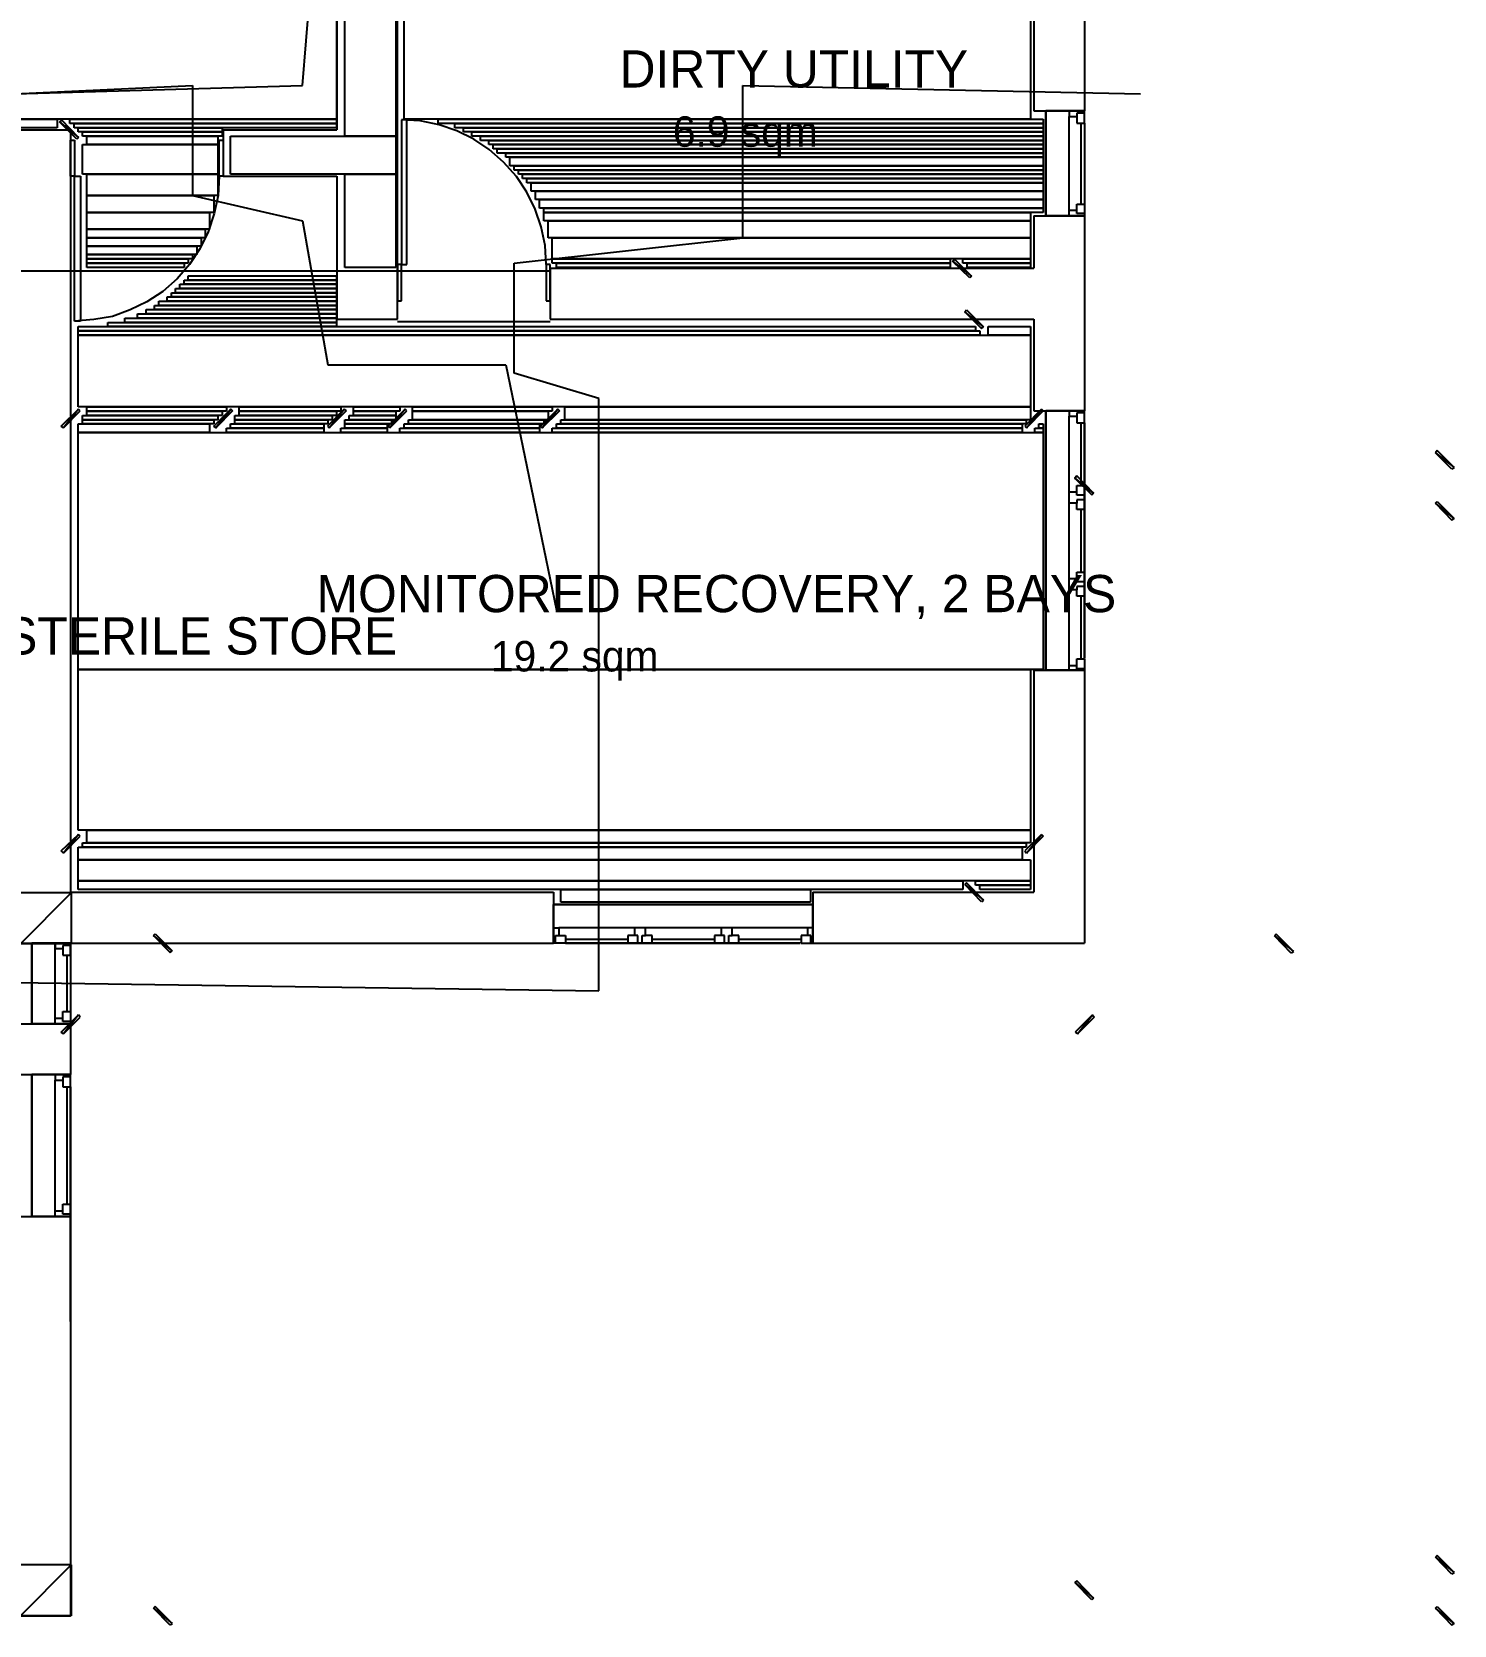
# Model space of a CAD drawing. Header units: millimetres. Extents: x -1419 to 55175, y -17366 to 3110.
# Drawn here: x 18476 to 26878, y -16372 to -6959 of the extents above; entities that cross this region are included whole.
import ezdxf

# ---------------------------------------------------------------- set-up
doc = ezdxf.new("R2010")
doc.units = ezdxf.units.MM
for name, color, linetype in [('COLUMN', 7, 'CONTINUOUS'), ('DOOR-EXISTING', 8, 'CONTINUOUS'), ('FLOW-PATIENT', 5, 'CONTINUOUS'), ('FLOW-WASTE', 1, 'CONTINUOUS'), ('OPENING-CASED', 4, 'CONTINUOUS'), ('ROOM-AREA', 8, 'CONTINUOUS'), ('ROOM-TEXT', 7, 'CONTINUOUS'), ('WALL-EXISTING', 7, 'CONTINUOUS'), ('ZONE-COMMON', 8, 'CONTINUOUS'), ('ZONE-THEATRE', 1, 'CONTINUOUS')]:
    doc.layers.add(name, color=color, linetype=linetype)

msp = doc.modelspace()

# ---------------------------------------------------------------- linework, layer by layer
at = {"layer": 'COLUMN'}
for p, q in [((18652.6, -7481.3), (18639.5, -7491)), ((18639.5, -7491), (18750.5, -7582.4)), ((18639.5, -7491), (18750.5, -7582.4)), ((18740.7, -7592.2), (18639.5, -7491)), ((18750.5, -7582.4), (18652.6, -7481.3)), ((18750.5, -7582.4), (18740.7, -7592.2)), ((23928.3, -8303.4), (23915.2, -8313.2)), ((23915.2, -8313.2), (24026.2, -8401.3)), ((23915.2, -8313.2), (24026.2, -8401.3)), ((24016.4, -8411.1), (23915.2, -8313.2)), ((24026.2, -8401.3), (23928.3, -8303.4)), ((24026.2, -8401.3), (24016.4, -8411.1)), ((23987, -8613.4), (23996.8, -8600.3)), ((24097.9, -8701.5), (23987, -8613.4)), ((23987, -8613.4), (24084.9, -8711.3)), ((24097.9, -8701.5), (23987, -8613.4)), ((23996.8, -8600.3), (24097.9, -8701.5)), ((24084.9, -8711.3), (24097.9, -8701.5)), ((18649.3, -9288.8), (18750.5, -9187.6)), ((18750.5, -9187.6), (18662.4, -9298.6)), ((18750.5, -9187.6), (18662.4, -9298.6)), ((18662.4, -9298.6), (18760.2, -9197.4)), ((18760.2, -9197.4), (18750.5, -9187.6)), ((19549.8, -9288.8), (19650.9, -9187.6)), ((19650.9, -9187.6), (19549.8, -9288.8)), ((19650.9, -9187.6), (19562.9, -9298.6)), ((19650.9, -9187.6), (19562.9, -9298.6)), ((19562.9, -9298.6), (19650.9, -9187.6)), ((19562.9, -9298.6), (19650.9, -9187.6)), ((19562.9, -9298.6), (19660.7, -9197.4)), ((19660.7, -9197.4), (19562.9, -9298.6)), ((19660.7, -9197.4), (19650.9, -9187.6)), ((19650.9, -9187.6), (19660.7, -9197.4)), ((20319.8, -9187.6), (20221.9, -9288.8)), ((20319.8, -9187.6), (20221.9, -9288.8)), ((20231.7, -9298.6), (20319.8, -9187.6)), ((20231.7, -9298.6), (20319.8, -9187.6)), ((20231.7, -9298.6), (20319.8, -9187.6)), ((20231.7, -9298.6), (20319.8, -9187.6)), ((20332.8, -9197.4), (20231.7, -9298.6)), ((20332.8, -9197.4), (20231.7, -9298.6)), ((20319.8, -9187.6), (20332.8, -9197.4)), ((20319.8, -9187.6), (20332.8, -9197.4)), ((20580.8, -9288.8), (20681.9, -9187.6)), ((20580.8, -9288.8), (20681.9, -9187.6)), ((20681.9, -9187.6), (20590.6, -9298.6)), ((20681.9, -9187.6), (20590.6, -9298.6)), ((20681.9, -9187.6), (20590.6, -9298.6)), ((20681.9, -9187.6), (20590.6, -9298.6)), ((20590.6, -9298.6), (20691.7, -9197.4)), ((20590.6, -9298.6), (20691.7, -9197.4)), ((20691.7, -9197.4), (20681.9, -9187.6)), ((20691.7, -9197.4), (20681.9, -9187.6)), ((21481.3, -9288.8), (21582.4, -9187.6)), ((21582.4, -9187.6), (21481.3, -9288.8)), ((21582.4, -9187.6), (21491.1, -9298.6)), ((21582.4, -9187.6), (21491.1, -9298.6)), ((21491.1, -9298.6), (21582.4, -9187.6)), ((21491.1, -9298.6), (21582.4, -9187.6)), ((21491.1, -9298.6), (21592.2, -9197.4)), ((21592.2, -9197.4), (21491.1, -9298.6)), ((21592.2, -9197.4), (21582.4, -9187.6)), ((21582.4, -9187.6), (21592.2, -9197.4)), ((24440.5, -9187.6), (24342.6, -9288.8)), ((24352.4, -9298.6), (24440.5, -9187.6)), ((24352.4, -9298.6), (24440.5, -9187.6)), ((24450.3, -9197.4), (24352.4, -9298.6)), ((24440.5, -9187.6), (24450.3, -9197.4)), ((18662.4, -9298.6), (18649.3, -9288.8)), ((19562.9, -9298.6), (19549.8, -9288.8)), ((19549.8, -9288.8), (19562.9, -9298.6)), ((20221.9, -9288.8), (20231.7, -9298.6)), ((20221.9, -9288.8), (20231.7, -9298.6)), ((20590.6, -9298.6), (20580.8, -9288.8)), ((20590.6, -9298.6), (20580.8, -9288.8)), ((21491.1, -9298.6), (21481.3, -9288.8)), ((21481.3, -9288.8), (21491.1, -9298.6)), ((24342.6, -9288.8), (24352.4, -9298.6)), ((26776.6, -9432.3), (26766.8, -9445.4)), ((26776.6, -9432.3), (26766.8, -9445.4)), ((26766.8, -9445.4), (26877.7, -9533.5)), ((26766.8, -9445.4), (26877.7, -9533.5)), ((26864.7, -9543.3), (26766.8, -9445.4)), ((26766.8, -9445.4), (26877.7, -9533.5)), ((26766.8, -9445.4), (26877.7, -9533.5)), ((26864.7, -9543.3), (26766.8, -9445.4)), ((26877.7, -9533.5), (26776.6, -9432.3)), ((26877.7, -9533.5), (26776.6, -9432.3)), ((24636.3, -9595.5), (24649.3, -9582.4)), ((24649.3, -9582.4), (24636.3, -9595.5)), ((24747.2, -9683.5), (24636.3, -9595.5)), ((24636.3, -9595.5), (24737.4, -9693.3)), ((24747.2, -9683.5), (24636.3, -9595.5)), ((24636.3, -9595.5), (24747.2, -9683.5)), ((24636.3, -9595.5), (24747.2, -9683.5)), ((24737.4, -9693.3), (24636.3, -9595.5)), ((24649.3, -9582.4), (24747.2, -9683.5)), ((24747.2, -9683.5), (24649.3, -9582.4)), ((26877.7, -9533.5), (26864.7, -9543.3)), ((26877.7, -9533.5), (26864.7, -9543.3)), ((24737.4, -9693.3), (24747.2, -9683.5)), ((24747.2, -9683.5), (24737.4, -9693.3)), ((26766.8, -9742.3), (26776.6, -9732.5)), ((26766.8, -9742.3), (26776.6, -9732.5)), ((26877.7, -9833.6), (26766.8, -9742.3)), ((26766.8, -9742.3), (26864.7, -9843.4)), ((26877.7, -9833.6), (26766.8, -9742.3)), ((26877.7, -9833.6), (26766.8, -9742.3)), ((26766.8, -9742.3), (26864.7, -9843.4)), ((26877.7, -9833.6), (26766.8, -9742.3)), ((26776.6, -9732.5), (26877.7, -9833.6)), ((26776.6, -9732.5), (26877.7, -9833.6)), ((26864.7, -9843.4), (26877.7, -9833.6)), ((26864.7, -9843.4), (26877.7, -9833.6)), ((18649.3, -11797.7), (18750.5, -11699.9)), ((18750.5, -11699.9), (18662.4, -11810.8)), ((18750.5, -11699.9), (18662.4, -11810.8)), ((18662.4, -11810.8), (18760.2, -11709.7)), ((18760.2, -11709.7), (18750.5, -11699.9)), ((24440.5, -11699.9), (24342.6, -11797.7)), ((24352.4, -11810.8), (24440.5, -11699.9)), ((24352.4, -11810.8), (24440.5, -11699.9)), ((24450.3, -11709.7), (24352.4, -11810.8)), ((24440.5, -11699.9), (24450.3, -11709.7)), ((18662.4, -11810.8), (18649.3, -11797.7)), ((24342.6, -11797.7), (24352.4, -11810.8)), ((18407.9, -12345.9), (18708, -12045.7)), ((18708, -12045.7), (18407.9, -12045.7)), ((18407.9, -12345.9), (18708, -12045.7)), ((18708, -12045.7), (18708, -12345.9)), ((23996.8, -11987), (23987, -11996.8)), ((23987, -11996.8), (24097.9, -12088.1)), ((23987, -11996.8), (24097.9, -12088.1)), ((24084.9, -12097.9), (23987, -11996.8)), ((24097.9, -12088.1), (23996.8, -11987)), ((24097.9, -12088.1), (24084.9, -12097.9)), ((19194.2, -12296.9), (19204, -12287.1)), ((19305.1, -12388.3), (19194.2, -12296.9)), ((19194.2, -12296.9), (19292.1, -12398.1)), ((19305.1, -12388.3), (19194.2, -12296.9)), ((19204, -12287.1), (19305.1, -12388.3)), ((25827.1, -12290.4), (25817.4, -12300.2)), ((25817.4, -12300.2), (25928.3, -12391.5)), ((25817.4, -12300.2), (25928.3, -12391.5)), ((25915.2, -12401.3), (25817.4, -12300.2)), ((25928.3, -12391.5), (25827.1, -12290.4)), ((18708, -12345.9), (18407.9, -12345.9)), ((19292.1, -12398.1), (19305.1, -12388.3)), ((25928.3, -12391.5), (25915.2, -12401.3)), ((18649.3, -12867.9), (18750.5, -12766.7)), ((18750.5, -12766.7), (18662.4, -12877.7)), ((18750.5, -12766.7), (18662.4, -12877.7)), ((18662.4, -12877.7), (18760.2, -12779.8)), ((18760.2, -12779.8), (18750.5, -12766.7)), ((24740.7, -12766.7), (24639.5, -12867.9)), ((24652.6, -12877.7), (24740.7, -12766.7)), ((24652.6, -12877.7), (24740.7, -12766.7)), ((24750.5, -12779.8), (24652.6, -12877.7)), ((24740.7, -12766.7), (24750.5, -12779.8)), ((18662.4, -12877.7), (18649.3, -12867.9)), ((24639.5, -12867.9), (24652.6, -12877.7)), ((26776.6, -15960.9), (26766.8, -15970.7)), ((26776.6, -15960.9), (26766.8, -15970.7)), ((26766.8, -15970.7), (26877.7, -16062)), ((26766.8, -15970.7), (26877.7, -16062)), ((26864.7, -16071.8), (26766.8, -15970.7)), ((26766.8, -15970.7), (26877.7, -16062)), ((26766.8, -15970.7), (26877.7, -16062)), ((26864.7, -16071.8), (26766.8, -15970.7)), ((26877.7, -16062), (26776.6, -15960.9)), ((26877.7, -16062), (26776.6, -15960.9)), ((18407.9, -16316.5), (18708, -16016.3)), ((18708, -16016.3), (18407.9, -16016.3)), ((18407.9, -16316.5), (18708, -16016.3)), ((18708, -16016.3), (18708, -16316.5)), ((26877.7, -16062), (26864.7, -16071.8)), ((26877.7, -16062), (26864.7, -16071.8)), ((24649.3, -16111), (24636.3, -16120.8)), ((24636.3, -16120.8), (24747.2, -16212.1)), ((24636.3, -16120.8), (24747.2, -16212.1)), ((24737.4, -16221.9), (24636.3, -16120.8)), ((24747.2, -16212.1), (24649.3, -16111)), ((19204, -16261), (19194.2, -16270.8)), ((19194.2, -16270.8), (19305.1, -16362.2)), ((19194.2, -16270.8), (19305.1, -16362.2)), ((19292.1, -16372), (19194.2, -16270.8)), ((19305.1, -16362.2), (19204, -16261)), ((24747.2, -16212.1), (24737.4, -16221.9)), ((26766.8, -16270.8), (26776.6, -16261)), ((26877.7, -16362.2), (26766.8, -16270.8)), ((26766.8, -16270.8), (26864.7, -16372)), ((26877.7, -16362.2), (26766.8, -16270.8)), ((26776.6, -16261), (26877.7, -16362.2)), ((18708, -16316.5), (18407.9, -16316.5)), ((19305.1, -16362.2), (19292.1, -16372)), ((26864.7, -16372), (26877.7, -16362.2))]:
    msp.add_line(p, q, dxfattribs=at)
at = {"layer": 'DOOR-EXISTING'}
for p, q in [((24466.6, -8052.2), (24466.6, -7425.8)), ((24466.6, -7425.8), (24466.6, -8052.2)), ((24695, -7425.8), (24466.6, -7425.8)), ((24603.6, -7425.8), (24603.6, -7458.4)), ((24695, -7497.6), (24695, -7425.8)), ((20691.7, -7478), (20659.1, -7478)), ((20659.1, -7478), (20659.1, -8332.8)), ((20770, -7484.5), (20659.1, -7478)), ((20691.7, -8332.8), (20691.7, -7478)), ((20881, -7507.4), (20770, -7484.5)), ((20985.4, -7543.2), (20881, -7507.4)), ((24603.6, -8013.1), (24603.6, -7458.4)), ((24603.6, -7458.4), (24649.3, -7458.4)), ((24603.6, -8045.7), (24603.6, -7458.4)), ((24695, -7438.8), (24649.3, -7438.8)), ((24649.3, -7438.8), (24649.3, -7458.4)), ((24649.3, -7458.4), (24649.3, -7497.6)), ((24649.3, -7497.6), (24695, -7497.6)), ((24672.2, -7497.6), (24672.2, -7977.2)), ((24672.2, -7497.6), (24672.2, -7977.2)), ((24695, -7497.6), (24695, -7902.1)), ((24695, -7497.6), (24695, -7980.4)), ((18704.8, -7810.8), (18704.8, -7598.7)), ((18704.8, -7598.7), (18727.6, -7598.7)), ((18727.6, -7598.7), (18727.6, -7810.8)), ((19582.4, -7810.8), (19582.4, -7598.7)), ((19582.4, -7598.7), (19605.3, -7598.7)), ((19605.3, -7598.7), (19605.3, -7810.8)), ((21086.5, -7592.2), (20985.4, -7543.2)), ((21177.9, -7654.2), (21086.5, -7592.2)), ((21262.7, -7729.2), (21177.9, -7654.2)), ((18727.6, -7810.8), (18704.8, -7810.8)), ((18727.6, -8668.9), (18727.6, -7810.8)), ((18727.6, -7810.8), (18763.5, -7810.8)), ((18763.5, -7810.8), (18763.5, -8668.9)), ((19582.4, -7810.8), (19575.9, -7925)), ((19605.3, -7810.8), (19582.4, -7810.8)), ((21337.7, -7814), (21262.7, -7729.2)), ((21399.7, -7905.4), (21337.7, -7814)), ((21448.7, -8006.5), (21399.7, -7905.4)), ((19575.9, -7925), (19553.1, -8032.6)), ((24649.3, -8013.1), (24649.3, -7977.2)), ((24649.3, -7977.2), (24695, -7977.2)), ((24695, -7977.2), (24695, -8045.7)), ((19553.1, -8032.6), (19517.2, -8140.3)), ((21484.6, -8110.9), (21448.7, -8006.5)), ((24695, -8045.7), (24466.6, -8045.7)), ((24603.6, -8045.7), (24603.6, -8013.1)), ((24603.6, -8013.1), (24649.3, -8013.1)), ((24649.3, -8032.6), (24649.3, -8013.1)), ((24695, -8032.6), (24649.3, -8032.6)), ((19517.2, -8140.3), (19468.2, -8241.5)), ((21507.4, -8221.9), (21484.6, -8110.9)), ((19468.2, -8241.5), (19406.2, -8332.8)), ((21513.9, -8332.8), (21507.4, -8221.9)), ((19406.2, -8332.8), (19334.5, -8417.6)), ((20659.1, -8332.8), (20636.3, -8332.8)), ((20636.3, -8332.8), (20636.3, -8548.1)), ((20659.1, -8548.1), (20659.1, -8332.8)), ((20659.1, -8332.8), (20691.7, -8332.8)), ((21536.8, -8332.8), (21513.9, -8332.8)), ((21513.9, -8332.8), (21513.9, -8548.1)), ((21536.8, -8548.1), (21536.8, -8332.8)), ((19334.5, -8417.6), (19249.6, -8492.7)), ((19155, -8554.7), (19057.1, -8600.3)), ((19249.6, -8492.7), (19155, -8554.7)), ((20636.3, -8548.1), (20659.1, -8548.1)), ((21513.9, -8548.1), (21536.8, -8548.1)), ((18841.8, -8659.1), (18727.6, -8668.9)), ((18952.7, -8639.5), (18841.8, -8659.1)), ((19057.1, -8600.3), (18952.7, -8639.5)), ((18763.5, -8668.9), (18727.6, -8668.9)), ((24466.6, -10042.4), (24466.6, -9197.4)), ((24466.6, -9197.4), (24466.6, -10730.9)), ((24695, -9197.4), (24466.6, -9197.4)), ((24603.6, -9197.4), (24603.6, -9230)), ((24695, -9210.5), (24649.3, -9210.5)), ((24649.3, -9210.5), (24649.3, -9230)), ((24695, -9269.2), (24695, -9197.4)), ((24603.6, -9230), (24649.3, -9230)), ((24603.6, -10137.1), (24603.6, -9230)), ((24649.3, -9230), (24649.3, -9269.2)), ((24649.3, -9269.2), (24695, -9269.2)), ((24672.2, -9269.2), (24672.2, -9637.9)), ((24695, -9269.2), (24695, -10042.4)), ((24695, -10659.1), (24695, -9269.2)), ((24695, -9497.6), (24695, -9970.7)), ((24603.6, -9709.6), (24603.6, -9677)), ((24603.6, -9677), (24649.3, -9677)), ((24649.3, -9677), (24649.3, -9637.9)), ((24649.3, -9637.9), (24695, -9637.9)), ((24649.3, -9696.6), (24649.3, -9677)), ((24695, -9637.9), (24695, -9709.6)), ((24603.6, -9742.3), (24603.6, -9709.6)), ((24649.3, -9742.3), (24603.6, -9742.3)), ((24695, -9696.6), (24649.3, -9696.6)), ((24695, -9722.7), (24649.3, -9722.7)), ((24649.3, -9722.7), (24649.3, -9742.3)), ((24649.3, -9781.4), (24649.3, -9742.3)), ((24695, -9781.4), (24649.3, -9781.4)), ((24672.2, -9781.4), (24672.2, -10150.1)), ((24695, -9709.6), (24695, -9781.4)), ((24466.6, -10730.9), (24466.6, -10042.4)), ((24695, -10042.4), (24695, -10659.1)), ((24603.6, -10701.5), (24603.6, -10075.1)), ((24649.3, -10189.3), (24649.3, -10150.1)), ((24649.3, -10150.1), (24695, -10150.1)), ((24695, -10114.2), (24695, -10587.3)), ((24695, -10150.1), (24695, -10221.9)), ((24603.6, -10221.9), (24603.6, -10189.3)), ((24603.6, -10189.3), (24649.3, -10189.3)), ((24603.6, -10254.5), (24603.6, -10221.9)), ((24649.3, -10254.5), (24603.6, -10254.5)), ((24649.3, -10208.8), (24649.3, -10189.3)), ((24695, -10208.8), (24649.3, -10208.8)), ((24695, -10234.9), (24649.3, -10234.9)), ((24649.3, -10234.9), (24649.3, -10254.5)), ((24649.3, -10293.7), (24649.3, -10254.5)), ((24695, -10221.9), (24695, -10293.7)), ((24695, -10293.7), (24649.3, -10293.7)), ((24672.2, -10293.7), (24672.2, -10662.3)), ((24695, -10730.9), (24466.6, -10730.9)), ((24603.6, -10730.9), (24603.6, -10701.5)), ((24603.6, -10701.5), (24649.3, -10701.5)), ((24649.3, -10701.5), (24649.3, -10662.3)), ((24649.3, -10662.3), (24695, -10662.3)), ((24649.3, -10721.1), (24649.3, -10701.5)), ((24695, -10721.1), (24649.3, -10721.1)), ((24695, -10662.3), (24695, -10730.9)), ((22401.4, -12114.2), (21556.3, -12114.2)), ((21556.3, -12114.2), (23089.8, -12114.2)), ((21556.3, -12342.6), (21556.3, -12114.2)), ((23089.8, -12114.2), (22401.4, -12114.2)), ((23089.8, -12342.6), (23089.8, -12114.2)), ((21556.3, -12251.3), (21589, -12251.3)), ((21569.4, -12342.6), (21569.4, -12296.9)), ((21569.4, -12296.9), (21589, -12296.9)), ((21589, -12251.3), (21589, -12296.9)), ((22496, -12251.3), (21589, -12251.3)), ((21589, -12296.9), (21628.1, -12296.9)), ((21628.1, -12296.9), (21628.1, -12342.6)), ((21628.1, -12319.8), (21996.8, -12319.8)), ((22035.9, -12296.9), (21996.8, -12296.9)), ((21996.8, -12296.9), (21996.8, -12342.6)), ((22068.6, -12251.3), (22035.9, -12251.3)), ((22035.9, -12251.3), (22035.9, -12296.9)), ((22055.5, -12296.9), (22035.9, -12296.9)), ((22055.5, -12342.6), (22055.5, -12296.9)), ((22101.2, -12251.3), (22068.6, -12251.3)), ((22081.6, -12342.6), (22081.6, -12296.9)), ((22081.6, -12296.9), (22101.2, -12296.9)), ((22101.2, -12296.9), (22101.2, -12251.3)), ((22140.3, -12296.9), (22101.2, -12296.9)), ((22140.3, -12342.6), (22140.3, -12296.9)), ((22140.3, -12319.8), (22509, -12319.8)), ((23057.1, -12251.3), (22434, -12251.3)), ((22548.2, -12296.9), (22509, -12296.9)), ((22509, -12296.9), (22509, -12342.6)), ((22580.8, -12251.3), (22548.2, -12251.3)), ((22548.2, -12251.3), (22548.2, -12296.9)), ((22567.8, -12296.9), (22548.2, -12296.9)), ((22567.8, -12342.6), (22567.8, -12296.9)), ((22613.4, -12251.3), (22580.8, -12251.3)), ((22593.9, -12342.6), (22593.9, -12296.9)), ((22593.9, -12296.9), (22613.4, -12296.9)), ((22613.4, -12296.9), (22613.4, -12251.3)), ((22652.6, -12296.9), (22613.4, -12296.9)), ((22652.6, -12342.6), (22652.6, -12296.9)), ((22652.6, -12319.8), (23021.3, -12319.8)), ((23057.1, -12296.9), (23021.3, -12296.9)), ((23021.3, -12296.9), (23021.3, -12342.6)), ((23089.8, -12251.3), (23057.1, -12251.3)), ((23057.1, -12251.3), (23057.1, -12296.9)), ((23076.7, -12296.9), (23057.1, -12296.9)), ((23076.7, -12342.6), (23076.7, -12296.9)), ((18476.4, -12822.2), (18476.4, -12342.6)), ((18476.4, -12342.6), (18476.4, -12822.2)), ((18704.8, -12342.6), (18476.4, -12342.6)), ((18613.4, -12786.3), (18613.4, -12342.6)), ((18613.4, -12342.6), (18613.4, -12375.2)), ((18613.4, -12819), (18613.4, -12342.6)), ((18613.4, -12375.2), (18659.1, -12375.2)), ((18704.8, -12355.7), (18659.1, -12355.7)), ((18659.1, -12355.7), (18659.1, -12375.2)), ((18659.1, -12375.2), (18659.1, -12414.4)), ((18659.1, -12414.4), (18704.8, -12414.4)), ((18681.9, -12414.4), (18681.9, -12747.2)), ((18681.9, -12414.4), (18681.9, -12747.2)), ((18704.8, -12342.6), (18704.8, -12672.1)), ((18704.8, -12414.4), (18704.8, -12342.6)), ((18704.8, -12342.6), (18704.8, -12750.4)), ((21628.1, -12342.6), (21556.3, -12342.6)), ((21628.1, -12342.6), (22401.4, -12342.6)), ((23014.7, -12342.6), (21628.1, -12342.6)), ((21856.5, -12342.6), (22329.6, -12342.6)), ((21996.8, -12342.6), (22068.6, -12342.6)), ((22068.6, -12342.6), (22140.3, -12342.6)), ((22401.4, -12342.6), (23014.7, -12342.6)), ((22473.1, -12342.6), (22946.2, -12342.6)), ((22509, -12342.6), (22580.8, -12342.6)), ((22580.8, -12342.6), (22652.6, -12342.6)), ((23021.3, -12342.6), (23089.8, -12342.6)), ((18613.4, -12819), (18613.4, -12786.3)), ((18613.4, -12786.3), (18659.1, -12786.3)), ((18659.1, -12786.3), (18659.1, -12747.2)), ((18659.1, -12747.2), (18704.8, -12747.2)), ((18659.1, -12805.9), (18659.1, -12786.3)), ((18704.8, -12747.2), (18704.8, -12819)), ((18704.8, -12819), (18476.4, -12819)), ((18704.8, -12805.9), (18659.1, -12805.9)), ((18476.4, -13960.9), (18476.4, -13119.1)), ((18476.4, -13119.1), (18476.4, -13960.9)), ((18704.8, -13119.1), (18476.4, -13119.1)), ((18613.4, -13119.1), (18613.4, -13151.7)), ((18613.4, -13151.7), (18659.1, -13151.7)), ((18613.4, -13957.6), (18613.4, -13151.7)), ((18704.8, -13132.2), (18659.1, -13132.2)), ((18659.1, -13132.2), (18659.1, -13151.7)), ((18659.1, -13151.7), (18659.1, -13190.9)), ((18704.8, -13190.9), (18704.8, -13119.1)), ((18659.1, -13190.9), (18704.8, -13190.9)), ((18681.9, -13190.9), (18681.9, -13556.3)), ((18704.8, -13190.9), (18704.8, -13960.9)), ((18704.8, -14577.5), (18704.8, -13190.9)), ((18613.4, -13925), (18613.4, -13298.6)), ((18704.8, -13337.7), (18704.8, -13810.8)), ((18704.8, -13419.3), (18704.8, -13889.1)), ((18681.9, -13517.2), (18681.9, -13885.8)), ((18613.4, -13957.6), (18613.4, -13925)), ((18613.4, -13925), (18659.1, -13925)), ((18659.1, -13925), (18659.1, -13885.8)), ((18659.1, -13885.8), (18704.8, -13885.8)), ((18659.1, -13944.6), (18659.1, -13925)), ((18704.8, -13885.8), (18704.8, -13957.6)), ((18704.8, -13957.6), (18476.4, -13957.6)), ((18704.8, -13944.6), (18659.1, -13944.6)), ((18704.8, -13960.9), (18704.8, -14577.5))]:
    msp.add_line(p, q, dxfattribs=at)
at = {"layer": 'FLOW-PATIENT'}
for p, q in [((20075, -7275), (20225, -5425)), ((18375, -7325), (20075, -7275)), ((18375, -7325), (19425, -7275)), ((19425, -7275), (19425, -7925)), ((19425, -7925), (20075, -8075)), ((20075, -8075), (20225, -8925)), ((20225, -8925), (21275, -8925)), ((21275, -8925), (21575, -10375))]:
    msp.add_line(p, q, dxfattribs=at)
at = {"layer": 'FLOW-WASTE'}
for p, q in [((22675, -8175), (22675, -7275)), ((22675, -7275), (25025, -7325)), ((21325, -8325), (22675, -8175)), ((21325, -8975), (21325, -8325)), ((21825, -9125), (21325, -8975)), ((21825, -12625), (21825, -9125)), ((18375, -12575), (21825, -12625))]:
    msp.add_line(p, q, dxfattribs=at)
at = {"layer": 'OPENING-CASED'}
for p, q in [((18404.6, -8370), (21536.8, -8370)), ((20636.3, -8670), (21536.8, -8670))]:
    msp.add_line(p, q, dxfattribs=at)
at = {"layer": 'WALL-EXISTING'}
for p, q in [((24695, -4613.4), (24695, -7425.8)), ((20277.4, -5624.8), (20277.4, -7536.7)), ((20636.3, -8655.8), (20636.3, -6277.3)), ((24394.8, -6277.3), (24394.8, -7425.8)), ((24394.8, -7425.8), (24695, -7425.8)), ((18404.6, -7536.7), (18704.8, -7536.7)), ((18704.8, -7536.7), (18704.8, -12042.4)), ((19605.3, -7536.7), (20277.4, -7536.7)), ((19605.3, -7536.7), (19605.3, -7810.8)), ((19605.3, -7810.8), (20277.4, -7810.8)), ((20277.4, -7810.8), (20277.4, -8326.3)), ((20277.4, -7810.8), (20277.4, -8655.8)), ((24394.8, -8045.7), (24695, -8045.7)), ((24394.8, -8045.7), (24394.8, -8355.6)), ((24695, -8045.7), (24695, -9197.4)), ((21536.8, -8355.6), (24394.8, -8355.6)), ((21536.8, -8355.6), (21536.8, -8655.8)), ((20277.4, -8655.8), (20636.3, -8655.8)), ((21536.8, -8655.8), (24394.8, -8655.8)), ((24394.8, -8655.8), (24394.8, -9197.4)), ((24394.8, -9197.4), (24695, -9197.4)), ((24394.8, -10730.9), (24695, -10730.9)), ((24394.8, -10730.9), (24394.8, -12042.4)), ((24695, -10730.9), (24695, -12342.6)), ((18704.8, -12042.4), (21556.3, -12042.4)), ((21556.3, -12042.4), (21556.3, -12342.6)), ((23089.8, -12042.4), (24394.8, -12042.4)), ((23089.8, -12042.4), (23089.8, -12342.6)), ((18404.6, -12342.6), (21556.3, -12342.6)), ((23089.8, -12342.6), (24695, -12342.6)), ((17004.9, -12819), (18704.8, -12819)), ((18704.8, -12819), (18704.8, -13119.1)), ((16704.8, -13119.1), (18704.8, -13119.1)), ((18404.6, -13957.6), (18704.8, -13957.6)), ((18704.8, -13957.6), (18704.8, -16316.5)), ((15703.1, -16316.5), (18704.8, -16316.5))]:
    msp.add_line(p, q, dxfattribs=at)
at = {"layer": 'ZONE-COMMON'}
for p, q in [((20275, -6525), (20275, -7475)), ((20325, -7575), (20325, -6725)), ((20625, -6725), (20625, -7575)), ((20275, -7475), (9425, -7475)), ((9425, -7475), (18625, -7475)), ((18625, -7525), (9425, -7525)), ((18625, -7475), (18625, -7525)), ((18700, -7475), (20275, -7475)), ((18700, -7500), (18700, -7475)), ((20275, -7500), (18700, -7500)), ((18725, -7500), (20275, -7500)), ((18725, -7525), (18725, -7500)), ((20275, -7525), (18725, -7525)), ((18750, -7525), (19600, -7525)), ((18750, -7550), (18750, -7525)), ((19600, -7525), (19600, -7550)), ((20275, -7475), (20275, -7500)), ((20275, -7500), (20275, -7525)), ((19600, -7550), (18750, -7550)), ((18775, -7550), (19600, -7550)), ((18775, -7575), (18775, -7550)), ((19600, -7575), (18775, -7575)), ((18800, -7575), (19575, -7575)), ((18800, -7625), (18800, -7575)), ((19575, -7575), (19575, -7625)), ((19600, -7550), (19600, -7575)), ((19650, -7575), (20625, -7575)), ((19650, -7800), (19650, -7575)), ((20625, -7575), (20325, -7575)), ((20625, -7575), (20625, -7800)), ((18775, -7625), (19575, -7625)), ((18775, -7800), (18775, -7625)), ((19575, -7625), (18800, -7625)), ((19575, -7625), (19575, -7800)), ((19575, -7800), (18775, -7800)), ((18800, -7800), (19575, -7800)), ((18800, -7925), (18800, -7800)), ((19575, -7800), (19575, -7925)), ((20625, -7800), (19650, -7800)), ((20325, -7800), (20625, -7800)), ((20325, -8350), (20325, -7800)), ((20625, -7800), (20625, -8350)), ((19575, -7925), (18800, -7925)), ((18800, -7925), (19550, -7925)), ((18800, -8025), (18800, -7925)), ((19550, -7925), (19550, -8025)), ((19550, -8025), (18800, -8025)), ((18800, -8025), (19525, -8025)), ((18800, -8125), (18800, -8025)), ((19525, -8025), (19525, -8125)), ((19525, -8125), (18800, -8125)), ((18800, -8125), (19500, -8125)), ((18800, -8175), (18800, -8125)), ((19500, -8175), (18800, -8175)), ((18800, -8175), (19475, -8175)), ((18800, -8225), (18800, -8175)), ((19475, -8175), (19475, -8225)), ((19500, -8125), (19500, -8175)), ((19475, -8225), (18800, -8225)), ((18800, -8225), (19450, -8225)), ((18800, -8275), (18800, -8225)), ((19450, -8275), (18800, -8275)), ((18800, -8275), (19425, -8275)), ((18800, -8300), (18800, -8275)), ((19425, -8275), (19425, -8300)), ((19450, -8225), (19450, -8275)), ((19425, -8300), (18800, -8300)), ((18800, -8300), (19400, -8300)), ((18800, -8325), (18800, -8300)), ((19400, -8325), (18800, -8325)), ((18800, -8325), (19375, -8325)), ((18800, -8350), (18800, -8325)), ((19375, -8350), (18800, -8350)), ((19375, -8325), (19375, -8350)), ((19400, -8300), (19400, -8325)), ((20625, -8350), (20325, -8350))]:
    msp.add_line(p, q, dxfattribs=at)
at = {"layer": 'ZONE-THEATRE'}
for p, q in [((20675, -7475), (20675, -6725)), ((24375, -6725), (24375, -7475)), ((24375, -7475), (20675, -7475)), ((20875, -7475), (24450, -7475)), ((20875, -7500), (20875, -7475)), ((24450, -7500), (20875, -7500)), ((20975, -7500), (24450, -7500)), ((20975, -7525), (20975, -7500)), ((24450, -7525), (20975, -7525)), ((21025, -7525), (24450, -7525)), ((21025, -7550), (21025, -7525)), ((24450, -7475), (24450, -7500)), ((24450, -7500), (24450, -7525)), ((24450, -7525), (24450, -7550)), ((24450, -7550), (21025, -7550)), ((21075, -7550), (24450, -7550)), ((21075, -7575), (21075, -7550)), ((24450, -7575), (21075, -7575)), ((21125, -7575), (24450, -7575)), ((21125, -7600), (21125, -7575)), ((24450, -7600), (21125, -7600)), ((21175, -7600), (24450, -7600)), ((21175, -7625), (21175, -7600)), ((24450, -7550), (24450, -7575)), ((24450, -7575), (24450, -7600)), ((24450, -7600), (24450, -7625)), ((24450, -7625), (21175, -7625)), ((21200, -7625), (24450, -7625)), ((21200, -7650), (21200, -7625)), ((24450, -7650), (21200, -7650)), ((21225, -7650), (24450, -7650)), ((21225, -7675), (21225, -7650)), ((24450, -7675), (21225, -7675)), ((21275, -7675), (24450, -7675)), ((21275, -7700), (21275, -7675)), ((24450, -7700), (21275, -7700)), ((21300, -7700), (24450, -7700)), ((21300, -7750), (21300, -7700)), ((24450, -7625), (24450, -7650)), ((24450, -7650), (24450, -7675)), ((24450, -7675), (24450, -7700)), ((24450, -7700), (24450, -7750)), ((24450, -7750), (21300, -7750)), ((21325, -7750), (24450, -7750)), ((21325, -7775), (21325, -7750)), ((24450, -7775), (21325, -7775)), ((21350, -7775), (24450, -7775)), ((21350, -7800), (21350, -7775)), ((24450, -7800), (21350, -7800)), ((21375, -7800), (24450, -7800)), ((21375, -7825), (21375, -7800)), ((24450, -7750), (24450, -7775)), ((24450, -7775), (24450, -7800)), ((24450, -7800), (24450, -7825)), ((24450, -7825), (21375, -7825)), ((21400, -7825), (24450, -7825)), ((21400, -7850), (21400, -7825)), ((24450, -7850), (21400, -7850)), ((21425, -7850), (24450, -7850)), ((21425, -7900), (21425, -7850)), ((24450, -7900), (21425, -7900)), ((21450, -7900), (24450, -7900)), ((21450, -7950), (21450, -7900)), ((24450, -7825), (24450, -7850)), ((24450, -7850), (24450, -7900)), ((24450, -7900), (24450, -7950)), ((24450, -7950), (21450, -7950)), ((21475, -7950), (24450, -7950)), ((21475, -8000), (21475, -7950)), ((24450, -8000), (21475, -8000)), ((21500, -8000), (24450, -8000)), ((21500, -8025), (21500, -8000)), ((24450, -7950), (24450, -8000)), ((24450, -8000), (24450, -8025)), ((24450, -8025), (21500, -8025)), ((21500, -8025), (24375, -8025)), ((21500, -8075), (21500, -8025)), ((24375, -8075), (21500, -8075)), ((21525, -8075), (24375, -8075)), ((21525, -8175), (21525, -8075)), ((24375, -8025), (24375, -8075)), ((24375, -8075), (24375, -8175)), ((24375, -8175), (21525, -8175)), ((21550, -8175), (24375, -8175)), ((21550, -8300), (21550, -8175)), ((24375, -8175), (24375, -8300)), ((24375, -8300), (21550, -8300)), ((21550, -8300), (23900, -8300)), ((21550, -8325), (21550, -8300)), ((23900, -8325), (21550, -8325)), ((21575, -8325), (23900, -8325)), ((21575, -8350), (21575, -8325)), ((23900, -8350), (21575, -8350)), ((23900, -8300), (23900, -8325)), ((23900, -8325), (23900, -8350)), ((23975, -8300), (24375, -8300)), ((23975, -8325), (23975, -8300)), ((24375, -8325), (23975, -8325)), ((24000, -8325), (24375, -8325)), ((24000, -8350), (24000, -8325)), ((24375, -8350), (24000, -8350)), ((24375, -8300), (24375, -8325)), ((24375, -8325), (24375, -8350)), ((19350, -8450), (20275, -8450)), ((19350, -8475), (19350, -8450)), ((19375, -8425), (20275, -8425)), ((19375, -8450), (19375, -8425)), ((20275, -8450), (19375, -8450)), ((19400, -8400), (20275, -8400)), ((19400, -8425), (19400, -8400)), ((20275, -8425), (19400, -8425)), ((20275, -8400), (20275, -8425)), ((20275, -8425), (20275, -8450)), ((20275, -8450), (20275, -8475)), ((19225, -8550), (20275, -8550)), ((19225, -8575), (19225, -8550)), ((19275, -8525), (20275, -8525)), ((19275, -8550), (19275, -8525)), ((20275, -8550), (19275, -8550)), ((19300, -8500), (20275, -8500)), ((19300, -8525), (19300, -8500)), ((20275, -8525), (19300, -8525)), ((19325, -8475), (20275, -8475)), ((19325, -8500), (19325, -8475)), ((20275, -8500), (19325, -8500)), ((20275, -8475), (19350, -8475)), ((20275, -8475), (20275, -8500)), ((20275, -8500), (20275, -8525)), ((20275, -8525), (20275, -8550)), ((20275, -8550), (20275, -8575)), ((19025, -8650), (20275, -8650)), ((19025, -8675), (19025, -8650)), ((19100, -8625), (20275, -8625)), ((19100, -8650), (19100, -8625)), ((20275, -8650), (19100, -8650)), ((19150, -8600), (20275, -8600)), ((19150, -8625), (19150, -8600)), ((20275, -8625), (19150, -8625)), ((19200, -8575), (20275, -8575)), ((19200, -8600), (19200, -8575)), ((20275, -8600), (19200, -8600)), ((20275, -8575), (19225, -8575)), ((20275, -8575), (20275, -8600)), ((20275, -8600), (20275, -8625)), ((20275, -8625), (20275, -8650)), ((20275, -8650), (20275, -8675)), ((18750, -8700), (24050, -8700)), ((18750, -8725), (18750, -8700)), ((24050, -8725), (18750, -8725)), ((18750, -8725), (24075, -8725)), ((18750, -8750), (18750, -8725)), ((24075, -8750), (18750, -8750)), ((18750, -8750), (24375, -8750)), ((18750, -9175), (18750, -8750)), ((18925, -8675), (20275, -8675)), ((18925, -8700), (18925, -8675)), ((20275, -8700), (18925, -8700)), ((20275, -8675), (19025, -8675)), ((20275, -8675), (20275, -8700)), ((24050, -8700), (24050, -8725)), ((24075, -8725), (24075, -8750)), ((24125, -8700), (24375, -8700)), ((24125, -8750), (24125, -8700)), ((24375, -8750), (24125, -8750)), ((24375, -8700), (24375, -8750)), ((24375, -8750), (24375, -9175)), ((24375, -9175), (18750, -9175)), ((18800, -9175), (19625, -9175)), ((18800, -9200), (18800, -9175)), ((19625, -9200), (18800, -9200)), ((18800, -9200), (19600, -9200)), ((18800, -9225), (18800, -9200)), ((19600, -9200), (19600, -9225)), ((19625, -9175), (19625, -9200)), ((19700, -9175), (20300, -9175)), ((19700, -9200), (19700, -9175)), ((20300, -9200), (19700, -9200)), ((19700, -9200), (20275, -9200)), ((19700, -9225), (19700, -9200)), ((20275, -9200), (20275, -9225)), ((20300, -9175), (20300, -9200)), ((20375, -9175), (20650, -9175)), ((20375, -9200), (20375, -9175)), ((20650, -9200), (20375, -9200)), ((20375, -9200), (20625, -9200)), ((20375, -9225), (20375, -9200)), ((20625, -9200), (20625, -9225)), ((20650, -9175), (20650, -9200)), ((20725, -9175), (21550, -9175)), ((20725, -9200), (20725, -9175)), ((21550, -9200), (20725, -9200)), ((20725, -9200), (21525, -9200)), ((20725, -9250), (20725, -9200)), ((21525, -9200), (21525, -9250)), ((21550, -9175), (21550, -9200)), ((21625, -9175), (24375, -9175)), ((21625, -9250), (21625, -9175)), ((24375, -9175), (24375, -9250)), ((18750, -9275), (19525, -9275)), ((18750, -9325), (18750, -9275)), ((18775, -9225), (19575, -9225)), ((18775, -9250), (18775, -9225)), ((19575, -9250), (18775, -9250)), ((18775, -9250), (19550, -9250)), ((18775, -9275), (18775, -9250)), ((19550, -9275), (18775, -9275)), ((19600, -9225), (18800, -9225)), ((19525, -9275), (19525, -9325)), ((19550, -9250), (19550, -9275)), ((19575, -9225), (19575, -9250)), ((19625, -9300), (20200, -9300)), ((19625, -9325), (19625, -9300)), ((19650, -9275), (20200, -9275)), ((19650, -9300), (19650, -9275)), ((20200, -9300), (19650, -9300)), ((19675, -9225), (20250, -9225)), ((19675, -9250), (19675, -9225)), ((20250, -9250), (19675, -9250)), ((19675, -9250), (20225, -9250)), ((19675, -9275), (19675, -9250)), ((20225, -9275), (19675, -9275)), ((20275, -9225), (19700, -9225)), ((20200, -9275), (20200, -9300)), ((20200, -9300), (20200, -9325)), ((20225, -9250), (20225, -9275)), ((20250, -9225), (20250, -9250)), ((20300, -9300), (20575, -9300)), ((20300, -9325), (20300, -9300)), ((20325, -9250), (20600, -9250)), ((20325, -9275), (20325, -9250)), ((20600, -9275), (20325, -9275)), ((20325, -9275), (20575, -9275)), ((20325, -9300), (20325, -9275)), ((20575, -9300), (20325, -9300)), ((20350, -9225), (20625, -9225)), ((20350, -9250), (20350, -9225)), ((20625, -9250), (20350, -9250)), ((20625, -9225), (20375, -9225)), ((20575, -9275), (20575, -9300)), ((20575, -9300), (20575, -9325)), ((20600, -9250), (20600, -9275)), ((20625, -9225), (20625, -9250)), ((20650, -9300), (21475, -9300)), ((20650, -9325), (20650, -9300)), ((20675, -9275), (21475, -9275)), ((20675, -9300), (20675, -9275)), ((21475, -9300), (20675, -9300)), ((20700, -9250), (21500, -9250)), ((20700, -9275), (20700, -9250)), ((21500, -9275), (20700, -9275)), ((21525, -9250), (20725, -9250)), ((21475, -9275), (21475, -9300)), ((21475, -9300), (21475, -9325)), ((21500, -9250), (21500, -9275)), ((21550, -9300), (24325, -9300)), ((21550, -9325), (21550, -9300)), ((21575, -9275), (24325, -9275)), ((21575, -9300), (21575, -9275)), ((24325, -9300), (21575, -9300)), ((21600, -9250), (24350, -9250)), ((21600, -9275), (21600, -9250)), ((24350, -9275), (21600, -9275)), ((24375, -9250), (21625, -9250)), ((24325, -9275), (24325, -9300)), ((24325, -9300), (24325, -9325)), ((24350, -9250), (24350, -9275)), ((24400, -9300), (24450, -9300)), ((24400, -9325), (24400, -9300)), ((24425, -9275), (24450, -9275)), ((24425, -9300), (24425, -9275)), ((24450, -9300), (24425, -9300)), ((24450, -9275), (24450, -9300)), ((24450, -9300), (24450, -9325)), ((19525, -9325), (18750, -9325)), ((18750, -9325), (24450, -9325)), ((18750, -10725), (18750, -9325)), ((20200, -9325), (19625, -9325)), ((20575, -9325), (20300, -9325)), ((21475, -9325), (20650, -9325)), ((24325, -9325), (21550, -9325)), ((24450, -9325), (24400, -9325)), ((24450, -9325), (24450, -10725)), ((18750, -10725), (24375, -10725)), ((18750, -11675), (18750, -10725)), ((24450, -10725), (18750, -10725)), ((24375, -10725), (24375, -11675)), ((24375, -11675), (18750, -11675)), ((18775, -11750), (24350, -11750)), ((18775, -11775), (18775, -11750)), ((18800, -11675), (24375, -11675)), ((18800, -11750), (18800, -11675)), ((24375, -11750), (18800, -11750)), ((24350, -11750), (24350, -11775)), ((24375, -11675), (24375, -11750)), ((18750, -11775), (24325, -11775)), ((18750, -11850), (18750, -11775)), ((18750, -11850), (24375, -11850)), ((18750, -11975), (18750, -11850)), ((24325, -11850), (18750, -11850)), ((24350, -11775), (18775, -11775)), ((24325, -11775), (24325, -11850)), ((24375, -11850), (24375, -11975)), ((24375, -11975), (18750, -11975)), ((18750, -11975), (23975, -11975)), ((18750, -12025), (18750, -11975)), ((23975, -12025), (18750, -12025)), ((21600, -12025), (23075, -12025)), ((21600, -12100), (21600, -12025)), ((23075, -12025), (23075, -12100)), ((23975, -11975), (23975, -12025)), ((24050, -11975), (24375, -11975)), ((24050, -12000), (24050, -11975)), ((24375, -12000), (24050, -12000)), ((24075, -12000), (24375, -12000)), ((24075, -12025), (24075, -12000)), ((24375, -12025), (24075, -12025)), ((24375, -11975), (24375, -12000)), ((24375, -12000), (24375, -12025)), ((23075, -12100), (21600, -12100))]:
    msp.add_line(p, q, dxfattribs=at)

# ---------------------------------------------------------------- texts
at = {"layer": 'ROOM-AREA'}
for s, p in [('6.9 sqm', (22262.5, -7637.5)), ('19.2 sqm', (21187.5, -10737.5))]:
    msp.add_text(s, height=180, dxfattribs=at).set_placement(p)
at = {"layer": 'ROOM-TEXT'}
for s, p in [('DIRTY UTILITY', (21947.5, -7287.5)), ('MONITORED RECOVERY, 2 BAYS', (20157.5, -10387.5)), ('SCRUB AND STERILE STORE', (16497.5, -10637.5))]:
    msp.add_text(s, height=220, dxfattribs=at).set_placement(p)

doc.saveas('drawing.dxf')
